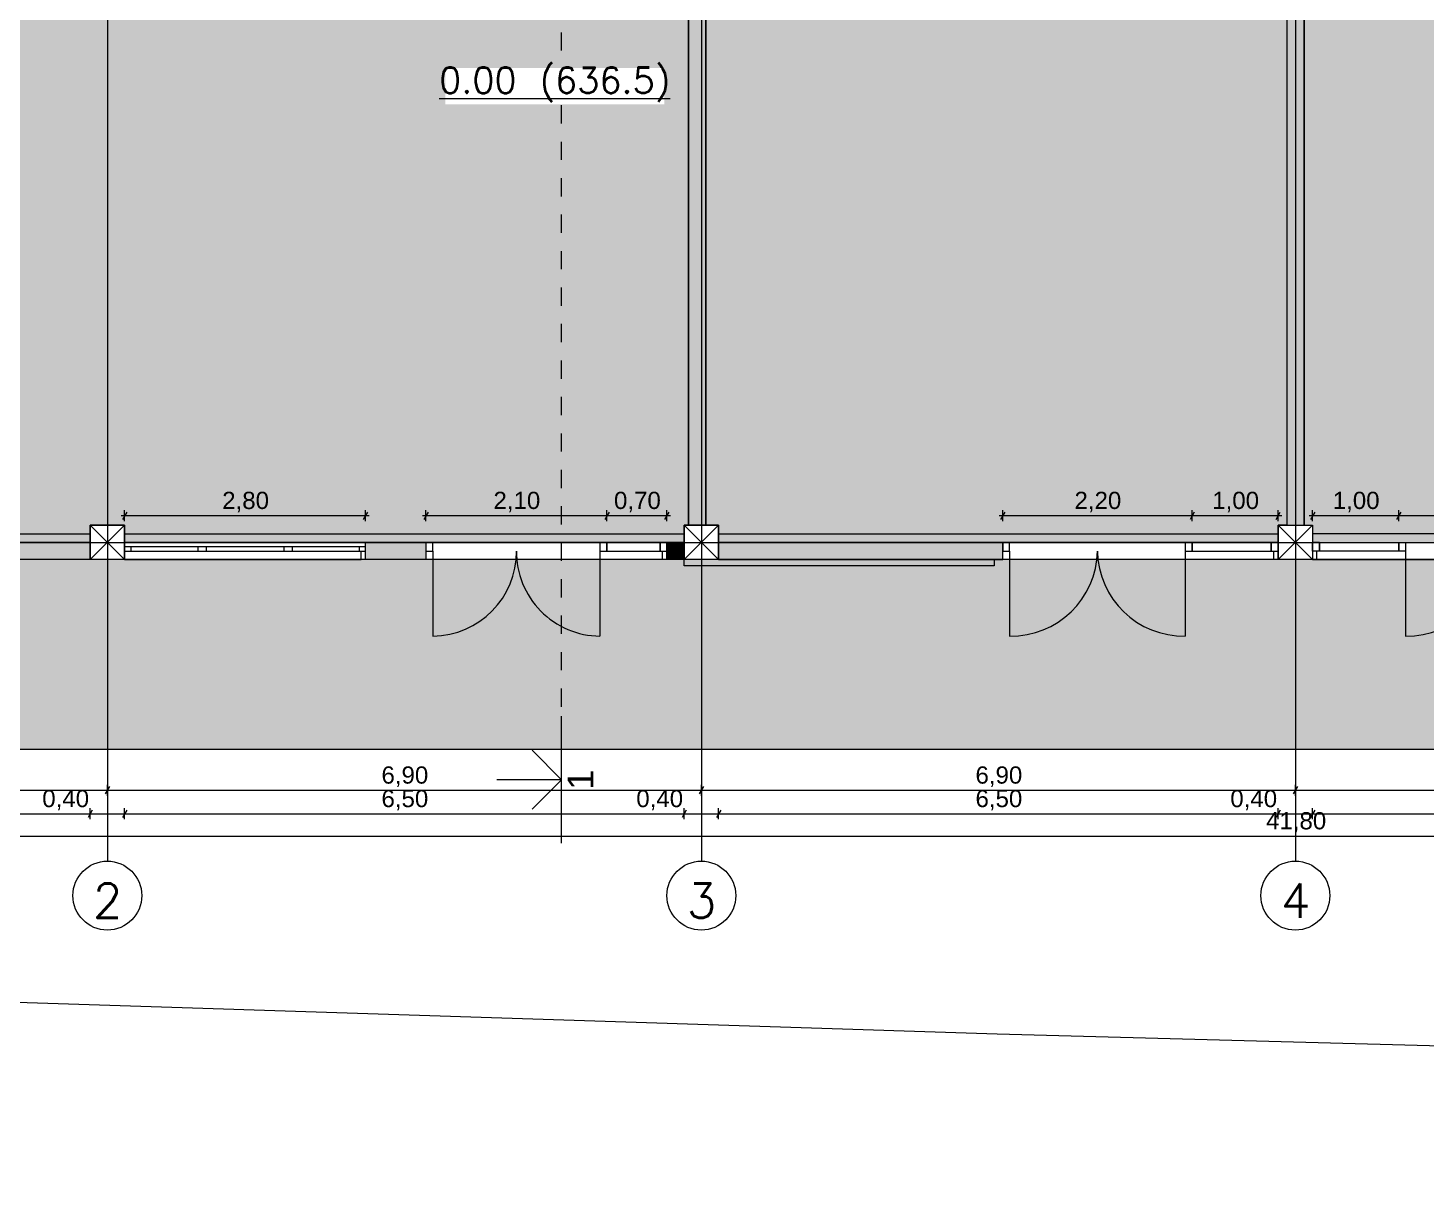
# Model space of a CAD drawing. Header units: metres. Extents: x 476297 to 476657, y 4620828 to 4621206.
# Drawn here: x 476396.83 to 476413.07, y 4620977.09 to 4620990.49 of the extents above; entities that cross this region are included whole.
import ezdxf

# ---------------------------------------------------------------- set-up
doc = ezdxf.new("R2010")
doc.units = ezdxf.units.M
doc.header["$MEASUREMENT"] = 0
doc.set_wipeout_variables(frame=1)
doc.linetypes.add('Dashed', pattern=[0.423333, 0.211667, -0.211667])
doc.linetypes.add('Wipeout_Contour', pattern=[1, 0, -1])
for name, color, linetype in [('0_Pen_No__42_Pen_No__250', 7, 'Continuous'), ('2D Drafting - General_Pen_No__1', 7, 'Continuous'), ('2D Drafting - General_Pen_No__250_Pen_No__7', 7, 'Continuous'), ('Annotation - Text_Pen_No__7', 7, 'Continuous'), ('New.', 7, 'Continuous'), ('New2D Drafting - General_Pen_No__250_Pen_No__7', 7, 'Continuous'), ('New_________ _________ ___2', 7, 'Continuous'), ('NewG-Anno-Nplt', 7, 'Continuous'), ('Newreg_nak', 7, 'Continuous'), ('Newshenobebi', 7, 'Continuous'), ('NewStructural - Bearing', 7, 'Continuous'), ('zoma', 7, 'Continuous'), ('zoma_Pen_No__5', 7, 'Continuous')]:
    doc.layers.add(name, color=color, linetype=linetype)
doc.styles.add('GENERATED_STYLE_1', font='arial.ttf')
doc.styles.add('GENERATED_STYLE_2', font='arial.ttf')
doc.dimstyles.new('GENERATED_STYLE__1', dxfattribs={"dimtxt": 0.2, "dimasz": 0.064421, "dimexe": 0.18, "dimexo": 0.003, "dimgap": 0.09, "dimtad": 1, "dimtih": 1, "dimtoh": 1, "dimzin": 0, "dimdsep": 46, "dimtxsty": 'GENERATED_STYLE_2', "dimblk": 'ARROWHEAD_2', "dimblk1": 'ARROWHEAD_2', "dimblk2": 'ARROWHEAD_2', "dimcen": 0.09, "dimclrd": 142, "dimclre": 142, "dimclrt": 142, "dimadec": 0, "dimazin": 0, "dimtfac": 1, "dimtdec": 4, "dimtmove": 0, "dimatfit": 3, "dimfxl": 1, "dimtolj": 1, "dimtzin": 0, "dimarcsym": 0})
doc.dimstyles.new('GENERATED_STYLE__8', dxfattribs={"dimtxt": 0.15, "dimasz": 0.064421, "dimexe": 0.18, "dimexo": 0.003, "dimgap": 0.09, "dimtad": 1, "dimtih": 1, "dimtoh": 1, "dimzin": 0, "dimdsep": 46, "dimtxsty": 'GENERATED_STYLE_2', "dimblk": 'ARROWHEAD_2', "dimblk1": 'ARROWHEAD_2', "dimblk2": 'ARROWHEAD_2', "dimcen": 0.09, "dimclrd": 142, "dimclre": 142, "dimclrt": 142, "dimadec": 0, "dimazin": 0, "dimtfac": 1, "dimtdec": 4, "dimtmove": 0, "dimatfit": 3, "dimfxl": 1, "dimtolj": 1, "dimtzin": 0, "dimarcsym": 0})

# ---------------------------------------------------------------- blocks, each defined once
blk = doc.blocks.new('*D553', base_point=(476844.527, 4621385.791))
at = {"layer": 'zoma', "color": 142, "linetype": 'Continuous', "lineweight": 0, "transparency": 16777216}
for p, q in [((476390.815, 4620981.642), (476390.856, 4620981.642)), ((476390.881, 4620981.685), (476390.832, 4620981.6)), ((476390.856, 4620981.579), (476390.856, 4620981.706)), ((476390.856, 4620981.642), (476397.756, 4620981.642)), ((476397.781, 4620981.685), (476397.732, 4620981.6)), ((476397.756, 4620981.579), (476397.756, 4620981.706))]:
    blk.add_line(p, q, dxfattribs=at)
at = {"layer": 'zoma', "color": 142, "lineweight": 0, "transparency": 16777216, "insert": (476394.04, 4620981.682), "char_height": 0.2, "attachment_point": 7, "style": 'GENERATED_STYLE_2'}
blk.add_mtext('\\A1;{\\pql;\\fArial CYR|b0|i0|c204|p34;6,90}', dxfattribs=at)
blk = doc.blocks.new('ARROWHEAD_2')
at = {"color": 0, "linetype": 'Continuous', "lineweight": 0}
for p, q in [((0, 0), (-1, 0)), ((-0.38, -0.66), (0.38, 0.66))]:
    blk.add_line(p, q, dxfattribs=at)
blk = doc.blocks.new('*D554', base_point=(476844.527, 4621385.791))
at = {"layer": 'zoma', "color": 142, "linetype": 'Continuous', "lineweight": 0, "transparency": 16777216}
for p, q in [((476397.781, 4620981.685), (476397.732, 4620981.6)), ((476397.756, 4620981.579), (476397.756, 4620981.706)), ((476397.756, 4620981.642), (476404.656, 4620981.642)), ((476404.681, 4620981.685), (476404.632, 4620981.6)), ((476404.656, 4620981.579), (476404.656, 4620981.706))]:
    blk.add_line(p, q, dxfattribs=at)
at = {"layer": 'zoma', "color": 142, "lineweight": 0, "transparency": 16777216, "insert": (476400.94, 4620981.682), "char_height": 0.2, "attachment_point": 7, "style": 'GENERATED_STYLE_2'}
blk.add_mtext('\\A1;{\\pql;\\fArial CYR|b0|i0|c204|p34;6,90}', dxfattribs=at)
blk = doc.blocks.new('*D555', base_point=(476844.527, 4621385.791))
at = {"layer": 'zoma', "color": 142, "linetype": 'Continuous', "lineweight": 0, "transparency": 16777216}
for p, q in [((476404.681, 4620981.685), (476404.632, 4620981.6)), ((476404.656, 4620981.579), (476404.656, 4620981.706)), ((476404.656, 4620981.642), (476411.556, 4620981.642)), ((476411.581, 4620981.685), (476411.532, 4620981.6)), ((476411.556, 4620981.579), (476411.556, 4620981.706))]:
    blk.add_line(p, q, dxfattribs=at)
at = {"layer": 'zoma', "color": 142, "lineweight": 0, "transparency": 16777216, "insert": (476407.84, 4620981.682), "char_height": 0.2, "attachment_point": 7, "style": 'GENERATED_STYLE_2'}
blk.add_mtext('\\A1;{\\pql;\\fArial CYR|b0|i0|c204|p34;6,90}', dxfattribs=at)
blk = doc.blocks.new('*D556', base_point=(476844.527, 4621385.791))
at = {"layer": 'zoma', "color": 142, "linetype": 'Continuous', "lineweight": 0, "transparency": 16777216}
for p, q in [((476411.581, 4620981.685), (476411.532, 4620981.6)), ((476411.556, 4620981.579), (476411.556, 4620981.706)), ((476411.556, 4620981.642), (476418.456, 4620981.642)), ((476418.481, 4620981.685), (476418.432, 4620981.6)), ((476418.456, 4620981.579), (476418.456, 4620981.706))]:
    blk.add_line(p, q, dxfattribs=at)
at = {"layer": 'zoma', "color": 142, "lineweight": 0, "transparency": 16777216, "insert": (476414.74, 4620981.682), "char_height": 0.2, "attachment_point": 7, "style": 'GENERATED_STYLE_2'}
blk.add_mtext('\\A1;{\\pql;\\fArial CYR|b0|i0|c204|p34;6,90}', dxfattribs=at)
blk = doc.blocks.new('*D564', base_point=(476844.527, 4621385.791))
at = {"layer": 'zoma', "color": 142, "linetype": 'Continuous', "lineweight": 0, "transparency": 16777216}
for p, q in [((476390.615, 4620981.111), (476390.656, 4620981.111)), ((476390.681, 4620981.153), (476390.632, 4620981.068)), ((476390.656, 4620981.047), (476390.656, 4620981.174)), ((476390.656, 4620981.111), (476432.456, 4620981.111)), ((476432.432, 4620981.068), (476432.481, 4620981.153)), ((476432.456, 4620981.047), (476432.456, 4620981.174)), ((476432.456, 4620981.111), (476432.498, 4620981.111))]:
    blk.add_line(p, q, dxfattribs=at)
at = {"layer": 'zoma', "color": 142, "lineweight": 0, "transparency": 16777216, "insert": (476411.215, 4620981.151), "char_height": 0.2, "attachment_point": 7, "style": 'GENERATED_STYLE_2'}
blk.add_mtext('\\A1;{\\pql;\\fArial CYR|b0|i0|c204|p34;41,80}', dxfattribs=at)
blk = doc.blocks.new('*D566', base_point=(476844.527, 4621385.791))
at = {"layer": 'zoma', "color": 142, "linetype": 'Continuous', "lineweight": 0, "transparency": 16777216}
for p, q in [((476391.081, 4620981.412), (476391.032, 4620981.327)), ((476391.056, 4620981.306), (476391.056, 4620981.433)), ((476397.581, 4620981.412), (476397.532, 4620981.327)), ((476397.556, 4620981.306), (476397.556, 4620981.433)), ((476391.056, 4620981.369), (476397.556, 4620981.369))]:
    blk.add_line(p, q, dxfattribs=at)
at = {"layer": 'zoma', "color": 142, "lineweight": 0, "transparency": 16777216, "char_height": 0.2, "attachment_point": 7, "style": 'GENERATED_STYLE_2'}
for s, insert in [('\\A1;{\\pql;\\fArial CYR|b0|i0|c204|p34;6,50}', (476394.04, 4620981.409)), ('\\A1;{\\pql;\\fArial CYR|b0|i0|c204|p34;0,40}', (476397, 4620981.409))]:
    blk.add_mtext(s, dxfattribs=dict(at, insert=insert))
blk = doc.blocks.new('*D567', base_point=(476844.527, 4621385.791))
at = {"layer": 'zoma', "color": 142, "linetype": 'Continuous', "lineweight": 0, "transparency": 16777216}
for p, q in [((476397.581, 4620981.412), (476397.532, 4620981.327)), ((476397.556, 4620981.306), (476397.556, 4620981.433)), ((476397.981, 4620981.412), (476397.932, 4620981.327)), ((476397.956, 4620981.306), (476397.956, 4620981.433)), ((476397.556, 4620981.369), (476397.956, 4620981.369))]:
    blk.add_line(p, q, dxfattribs=at)
blk = doc.blocks.new('*D568', base_point=(476844.527, 4621385.791))
at = {"layer": 'zoma', "color": 142, "linetype": 'Continuous', "lineweight": 0, "transparency": 16777216}
for p, q in [((476397.981, 4620981.412), (476397.932, 4620981.327)), ((476397.956, 4620981.306), (476397.956, 4620981.433)), ((476404.481, 4620981.412), (476404.432, 4620981.327)), ((476404.456, 4620981.306), (476404.456, 4620981.433)), ((476397.956, 4620981.369), (476404.456, 4620981.369))]:
    blk.add_line(p, q, dxfattribs=at)
at = {"layer": 'zoma', "color": 142, "lineweight": 0, "transparency": 16777216, "char_height": 0.2, "attachment_point": 7, "style": 'GENERATED_STYLE_2'}
for s, insert in [('\\A1;{\\pql;\\fArial CYR|b0|i0|c204|p34;6,50}', (476400.94, 4620981.409)), ('\\A1;{\\pql;\\fArial CYR|b0|i0|c204|p34;0,40}', (476403.9, 4620981.409))]:
    blk.add_mtext(s, dxfattribs=dict(at, insert=insert))
blk = doc.blocks.new('*D569', base_point=(476844.527, 4621385.791))
at = {"layer": 'zoma', "color": 142, "linetype": 'Continuous', "lineweight": 0, "transparency": 16777216}
for p, q in [((476404.481, 4620981.412), (476404.432, 4620981.327)), ((476404.456, 4620981.306), (476404.456, 4620981.433)), ((476404.881, 4620981.412), (476404.832, 4620981.327)), ((476404.856, 4620981.306), (476404.856, 4620981.433)), ((476404.456, 4620981.369), (476404.856, 4620981.369))]:
    blk.add_line(p, q, dxfattribs=at)
blk = doc.blocks.new('*D570', base_point=(476844.527, 4621385.791))
at = {"layer": 'zoma', "color": 142, "linetype": 'Continuous', "lineweight": 0, "transparency": 16777216}
for p, q in [((476404.881, 4620981.412), (476404.832, 4620981.327)), ((476404.856, 4620981.306), (476404.856, 4620981.433)), ((476411.381, 4620981.412), (476411.332, 4620981.327)), ((476411.356, 4620981.306), (476411.356, 4620981.433)), ((476404.856, 4620981.369), (476411.356, 4620981.369))]:
    blk.add_line(p, q, dxfattribs=at)
at = {"layer": 'zoma', "color": 142, "lineweight": 0, "transparency": 16777216, "char_height": 0.2, "attachment_point": 7, "style": 'GENERATED_STYLE_2'}
for s, insert in [('\\A1;{\\pql;\\fArial CYR|b0|i0|c204|p34;6,50}', (476407.84, 4620981.409)), ('\\A1;{\\pql;\\fArial CYR|b0|i0|c204|p34;0,40}', (476410.8, 4620981.409))]:
    blk.add_mtext(s, dxfattribs=dict(at, insert=insert))
blk = doc.blocks.new('*D571', base_point=(476844.527, 4621385.791))
at = {"layer": 'zoma', "color": 142, "linetype": 'Continuous', "lineweight": 0, "transparency": 16777216}
for p, q in [((476411.381, 4620981.412), (476411.332, 4620981.327)), ((476411.356, 4620981.306), (476411.356, 4620981.433)), ((476411.781, 4620981.412), (476411.732, 4620981.327)), ((476411.756, 4620981.306), (476411.756, 4620981.433)), ((476411.356, 4620981.369), (476411.756, 4620981.369))]:
    blk.add_line(p, q, dxfattribs=at)
blk = doc.blocks.new('*D572', base_point=(476844.527, 4621385.791))
at = {"layer": 'zoma', "color": 142, "linetype": 'Continuous', "lineweight": 0, "transparency": 16777216}
for p, q in [((476411.781, 4620981.412), (476411.732, 4620981.327)), ((476411.756, 4620981.306), (476411.756, 4620981.433)), ((476418.281, 4620981.412), (476418.232, 4620981.327)), ((476418.256, 4620981.306), (476418.256, 4620981.433)), ((476411.756, 4620981.369), (476418.256, 4620981.369))]:
    blk.add_line(p, q, dxfattribs=at)
at = {"layer": 'zoma', "color": 142, "lineweight": 0, "transparency": 16777216, "char_height": 0.2, "attachment_point": 7, "style": 'GENERATED_STYLE_2'}
for s, insert in [('\\A1;{\\pql;\\fArial CYR|b0|i0|c204|p34;6,50}', (476414.74, 4620981.409)), ('\\A1;{\\pql;\\fArial CYR|b0|i0|c204|p34;0,40}', (476417.7, 4620981.409))]:
    blk.add_mtext(s, dxfattribs=dict(at, insert=insert))
blk = doc.blocks.new('*D615', base_point=(476844.527, 4621385.791))
at = {"layer": 'zoma', "color": 142, "linetype": 'Continuous', "lineweight": 0, "transparency": 16777216}
for p, q in [((476397.915, 4620984.831), (476397.956, 4620984.831)), ((476397.981, 4620984.873), (476397.932, 4620984.788)), ((476397.956, 4620984.767), (476397.956, 4620984.894)), ((476397.956, 4620984.831), (476400.756, 4620984.831)), ((476400.732, 4620984.788), (476400.781, 4620984.873)), ((476400.756, 4620984.767), (476400.756, 4620984.894)), ((476400.756, 4620984.831), (476400.798, 4620984.831))]:
    blk.add_line(p, q, dxfattribs=at)
at = {"layer": 'zoma', "color": 142, "lineweight": 0, "transparency": 16777216, "insert": (476399.09, 4620984.871), "char_height": 0.2, "attachment_point": 7, "style": 'GENERATED_STYLE_2'}
blk.add_mtext('\\A1;{\\pql;\\fArial CYR|b0|i0|c204|p34;2,80}', dxfattribs=at)
blk = doc.blocks.new('*D616', base_point=(476844.527, 4621385.791))
at = {"layer": 'zoma', "color": 142, "linetype": 'Continuous', "lineweight": 0, "transparency": 16777216}
for p, q in [((476408.115, 4620984.831), (476408.156, 4620984.831)), ((476408.181, 4620984.873), (476408.132, 4620984.788)), ((476408.156, 4620984.767), (476408.156, 4620984.894)), ((476408.156, 4620984.831), (476410.356, 4620984.831)), ((476410.381, 4620984.873), (476410.332, 4620984.788)), ((476410.356, 4620984.767), (476410.356, 4620984.894))]:
    blk.add_line(p, q, dxfattribs=at)
at = {"layer": 'zoma', "color": 142, "lineweight": 0, "transparency": 16777216, "insert": (476408.99, 4620984.871), "char_height": 0.2, "attachment_point": 7, "style": 'GENERATED_STYLE_2'}
blk.add_mtext('\\A1;{\\pql;\\fArial CYR|b0|i0|c204|p34;2,20}', dxfattribs=at)
blk = doc.blocks.new('*D617', base_point=(476844.527, 4621385.791))
at = {"layer": 'zoma', "color": 142, "linetype": 'Continuous', "lineweight": 0, "transparency": 16777216}
for p, q in [((476410.381, 4620984.873), (476410.332, 4620984.788)), ((476410.356, 4620984.767), (476410.356, 4620984.894)), ((476410.356, 4620984.831), (476411.356, 4620984.831)), ((476411.332, 4620984.788), (476411.381, 4620984.873)), ((476411.356, 4620984.767), (476411.356, 4620984.894)), ((476411.356, 4620984.831), (476411.398, 4620984.831))]:
    blk.add_line(p, q, dxfattribs=at)
at = {"layer": 'zoma', "color": 142, "lineweight": 0, "transparency": 16777216, "insert": (476410.59, 4620984.871), "char_height": 0.2, "attachment_point": 7, "style": 'GENERATED_STYLE_2'}
blk.add_mtext('\\A1;{\\pql;\\fArial CYR|b0|i0|c204|p34;1,00}', dxfattribs=at)
blk = doc.blocks.new('*D618', base_point=(476844.527, 4621385.791))
at = {"layer": 'zoma', "color": 142, "linetype": 'Continuous', "lineweight": 0, "transparency": 16777216}
for p, q in [((476411.715, 4620984.831), (476411.756, 4620984.831)), ((476411.781, 4620984.873), (476411.732, 4620984.788)), ((476411.756, 4620984.767), (476411.756, 4620984.894)), ((476411.756, 4620984.831), (476412.756, 4620984.831)), ((476412.781, 4620984.873), (476412.732, 4620984.788)), ((476412.756, 4620984.767), (476412.756, 4620984.894))]:
    blk.add_line(p, q, dxfattribs=at)
at = {"layer": 'zoma', "color": 142, "lineweight": 0, "transparency": 16777216, "insert": (476411.99, 4620984.871), "char_height": 0.2, "attachment_point": 7, "style": 'GENERATED_STYLE_2'}
blk.add_mtext('\\A1;{\\pql;\\fArial CYR|b0|i0|c204|p34;1,00}', dxfattribs=at)
blk = doc.blocks.new('*D619', base_point=(476844.527, 4621385.791))
at = {"layer": 'zoma', "color": 142, "linetype": 'Continuous', "lineweight": 0, "transparency": 16777216}
for p, q in [((476412.781, 4620984.873), (476412.732, 4620984.788)), ((476412.756, 4620984.767), (476412.756, 4620984.894)), ((476412.756, 4620984.831), (476414.956, 4620984.831)), ((476414.932, 4620984.788), (476414.981, 4620984.873)), ((476414.956, 4620984.767), (476414.956, 4620984.894)), ((476414.956, 4620984.831), (476414.998, 4620984.831))]:
    blk.add_line(p, q, dxfattribs=at)
at = {"layer": 'zoma', "color": 142, "lineweight": 0, "transparency": 16777216, "insert": (476413.59, 4620984.871), "char_height": 0.2, "attachment_point": 7, "style": 'GENERATED_STYLE_2'}
blk.add_mtext('\\A1;{\\pql;\\fArial CYR|b0|i0|c204|p34;2,20}', dxfattribs=at)
blk = doc.blocks.new('*D861', base_point=(476844.527, 4621385.791))
at = {"layer": 'zoma', "color": 142, "linetype": 'Continuous', "lineweight": 0, "transparency": 16777216}
for p, q in [((476401.78, 4621078.374), (476401.731, 4621078.29)), ((476401.755, 4621078.268), (476401.755, 4621078.396)), ((476403.18, 4621078.374), (476403.131, 4621078.29)), ((476403.155, 4621078.268), (476403.155, 4621078.396)), ((476401.714, 4621078.332), (476401.755, 4621078.332)), ((476401.755, 4621078.332), (476403.155, 4621078.332))]:
    blk.add_line(p, q, dxfattribs=at)
at = {"layer": 'zoma', "color": 142, "lineweight": 0, "transparency": 16777216, "char_height": 0.15, "attachment_point": 7, "style": 'GENERATED_STYLE_2'}
for s, insert in [('\\A1;{\\pql;\\fArial CYR|b0|i0|c204|p34;0,10}', (476403.006, 4621078.572)), ('\\A1;{\\pql;\\fArial CYR|b0|i0|c204|p34;1,40}', (476402.256, 4621078.362))]:
    blk.add_mtext(s, dxfattribs=dict(at, insert=insert))
blk = doc.blocks.new('*D862', base_point=(476844.527, 4621385.791))
at = {"layer": 'zoma', "color": 142, "linetype": 'Continuous', "lineweight": 0, "transparency": 16777216}
for p, q in [((476403.18, 4621078.374), (476403.131, 4621078.29)), ((476403.155, 4621078.268), (476403.155, 4621078.396)), ((476403.28, 4621078.374), (476403.231, 4621078.29)), ((476403.255, 4621078.268), (476403.255, 4621078.396)), ((476403.155, 4621078.332), (476403.255, 4621078.332))]:
    blk.add_line(p, q, dxfattribs=at)
blk = doc.blocks.new('*D863', base_point=(476844.527, 4621385.791))
at = {"layer": 'zoma', "color": 142, "linetype": 'Continuous', "lineweight": 0, "transparency": 16777216}
for p, q in [((476403.28, 4621078.374), (476403.231, 4621078.29)), ((476403.255, 4621078.268), (476403.255, 4621078.396)), ((476404.631, 4621078.29), (476404.68, 4621078.374)), ((476404.655, 4621078.268), (476404.655, 4621078.396)), ((476403.255, 4621078.332), (476404.655, 4621078.332)), ((476404.655, 4621078.332), (476404.697, 4621078.332))]:
    blk.add_line(p, q, dxfattribs=at)
at = {"layer": 'zoma', "color": 142, "lineweight": 0, "transparency": 16777216, "insert": (476403.756, 4621078.362), "char_height": 0.15, "attachment_point": 7, "style": 'GENERATED_STYLE_2'}
blk.add_mtext('\\A1;{\\pql;\\fArial CYR|b0|i0|c204|p34;1,40}', dxfattribs=at)
blk = doc.blocks.new('*D867', base_point=(476844.527, 4621385.791))
at = {"layer": 'zoma', "color": 142, "linetype": 'Continuous', "lineweight": 0, "transparency": 16777216}
for p, q in [((476401.714, 4621116.06), (476401.755, 4621116.06)), ((476401.78, 4621116.102), (476401.731, 4621116.018)), ((476401.755, 4621115.996), (476401.755, 4621116.124)), ((476401.755, 4621116.06), (476403.155, 4621116.06)), ((476403.18, 4621116.102), (476403.131, 4621116.018)), ((476403.155, 4621115.996), (476403.155, 4621116.124))]:
    blk.add_line(p, q, dxfattribs=at)
at = {"layer": 'zoma', "color": 142, "lineweight": 0, "transparency": 16777216, "char_height": 0.15, "attachment_point": 7, "style": 'GENERATED_STYLE_2'}
for s, insert in [('\\A1;{\\pql;\\fArial CYR|b0|i0|c204|p34;0,10}', (476403.006, 4621116.3)), ('\\A1;{\\pql;\\fArial CYR|b0|i0|c204|p34;1,40}', (476402.256, 4621116.09))]:
    blk.add_mtext(s, dxfattribs=dict(at, insert=insert))
blk = doc.blocks.new('*D868', base_point=(476844.527, 4621385.791))
at = {"layer": 'zoma', "color": 142, "linetype": 'Continuous', "lineweight": 0, "transparency": 16777216}
for p, q in [((476403.18, 4621116.102), (476403.131, 4621116.018)), ((476403.155, 4621115.996), (476403.155, 4621116.124)), ((476403.155, 4621116.06), (476403.255, 4621116.06)), ((476403.28, 4621116.102), (476403.231, 4621116.018)), ((476403.255, 4621115.996), (476403.255, 4621116.124))]:
    blk.add_line(p, q, dxfattribs=at)
blk = doc.blocks.new('*D869', base_point=(476844.527, 4621385.791))
at = {"layer": 'zoma', "color": 142, "linetype": 'Continuous', "lineweight": 0, "transparency": 16777216}
for p, q in [((476403.28, 4621116.102), (476403.231, 4621116.018)), ((476403.255, 4621115.996), (476403.255, 4621116.124)), ((476403.255, 4621116.06), (476404.655, 4621116.06)), ((476404.631, 4621116.018), (476404.68, 4621116.102)), ((476404.655, 4621115.996), (476404.655, 4621116.124)), ((476404.655, 4621116.06), (476404.697, 4621116.06))]:
    blk.add_line(p, q, dxfattribs=at)
at = {"layer": 'zoma', "color": 142, "lineweight": 0, "transparency": 16777216, "insert": (476403.756, 4621116.09), "char_height": 0.15, "attachment_point": 7, "style": 'GENERATED_STYLE_2'}
blk.add_mtext('\\A1;{\\pql;\\fArial CYR|b0|i0|c204|p34;1,40}', dxfattribs=at)
blk = doc.blocks.new('*D875', base_point=(476844.527, 4621385.791))
at = {"layer": 'zoma', "color": 142, "linetype": 'Continuous', "lineweight": 0, "transparency": 16777216}
for p, q in [((476401.415, 4620984.831), (476401.456, 4620984.831)), ((476401.481, 4620984.873), (476401.432, 4620984.788)), ((476401.456, 4620984.767), (476401.456, 4620984.894)), ((476401.456, 4620984.831), (476403.558, 4620984.831)), ((476403.583, 4620984.873), (476403.534, 4620984.788)), ((476403.558, 4620984.767), (476403.558, 4620984.894))]:
    blk.add_line(p, q, dxfattribs=at)
at = {"layer": 'zoma', "color": 142, "lineweight": 0, "transparency": 16777216, "insert": (476402.241, 4620984.871), "char_height": 0.2, "attachment_point": 7, "style": 'GENERATED_STYLE_2'}
blk.add_mtext('\\A1;{\\pql;\\fArial CYR|b0|i0|c204|p34;2,10}', dxfattribs=at)
blk = doc.blocks.new('*D876', base_point=(476844.527, 4621385.791))
at = {"layer": 'zoma', "color": 142, "linetype": 'Continuous', "lineweight": 0, "transparency": 16777216}
for p, q in [((476403.583, 4620984.873), (476403.534, 4620984.788)), ((476403.558, 4620984.767), (476403.558, 4620984.894)), ((476403.558, 4620984.831), (476404.256, 4620984.831)), ((476404.232, 4620984.788), (476404.281, 4620984.873)), ((476404.256, 4620984.767), (476404.256, 4620984.894)), ((476404.256, 4620984.831), (476404.298, 4620984.831))]:
    blk.add_line(p, q, dxfattribs=at)
at = {"layer": 'zoma', "color": 142, "lineweight": 0, "transparency": 16777216, "insert": (476403.641, 4620984.871), "char_height": 0.2, "attachment_point": 7, "style": 'GENERATED_STYLE_2'}
blk.add_mtext('\\A1;{\\pql;\\fArial CYR|b0|i0|c204|p34;0,70}', dxfattribs=at)

msp = doc.modelspace()

# ---------------------------------------------------------------- hatches: boundary and pattern name
at = {"layer": '2D Drafting - General_Pen_No__250_Pen_No__7', "linetype": 'Continuous', "lineweight": 0}
for points in [[(476397.556, 4620984.52), (476397.556, 4620984.32), (476396.356, 4620984.32), (476396.356, 4620984.52)], [(476401.456, 4620984.32), (476400.756, 4620984.32), (476400.756, 4620984.52), (476401.456, 4620984.52)], [(476404.456, 4620984.32), (476404.256, 4620984.32), (476404.256, 4620984.52), (476404.456, 4620984.52)], [(476404.856, 4620984.52), (476404.856, 4620984.32), (476408.156, 4620984.32), (476408.156, 4620984.52)]]:
    msp.add_hatch(color=154, dxfattribs=at).paths.add_polyline_path(points)
at = {"layer": 'New2D Drafting - General_Pen_No__250_Pen_No__7', "linetype": 'Continuous', "lineweight": 0}
for points in [[(476411.656, 4620984.72), (476411.656, 4620991.22), (476411.456, 4620991.22), (476411.456, 4620984.72)], [(476404.506, 4620984.72), (476404.506, 4620990.97), (476404.706, 4620990.97), (476404.706, 4620984.72)]]:
    msp.add_hatch(color=7, dxfattribs=at).paths.add_polyline_path(points)
at = {"layer": 'NewG-Anno-Nplt', "linetype": 'Continuous', "lineweight": 0}
h = msp.add_hatch(color=167, dxfattribs=at)
h.paths.add_polyline_path([(476390.856, 4620991.902), (476390.856, 4620994.45), (476391.256, 4620994.45), (476391.256, 4620994.82), (476391.056, 4620994.82), (476391.056, 4620995.12), (476390.856, 4620995.12), (476390.856, 4621001.62), (476391.056, 4621001.62), (476391.056, 4621001.82), (476397.556, 4621001.82), (476397.556, 4621001.62), (476397.956, 4621001.62), (476397.956, 4621001.82), (476403.105, 4621001.82), (476403.105, 4620996.424), (476402.805, 4620996.424), (476402.805, 4620996.124), (476402.106, 4620996.124), (476402.106, 4620990.97), (476404.506, 4620990.97), (476404.506, 4620984.72), (476404.456, 4620984.72), (476404.456, 4620984.52), (476397.956, 4620984.52), (476397.956, 4620984.72), (476397.556, 4620984.72), (476397.556, 4620984.52), (476391.056, 4620984.52), (476391.056, 4620984.72), (476390.856, 4620984.72), (476390.856, 4620991.22), (476391.056, 4620991.22), (476391.056, 4620991.52), (476391.256, 4620991.52), (476391.256, 4620991.902)])
h.paths.add_polyline_path([(476397.556, 4620994.72), (476397.956, 4620994.72), (476397.956, 4620994.87), (476398.247, 4620994.87), (476398.247, 4620995.37), (476397.857, 4620995.37), (476397.857, 4620995.12), (476397.556, 4620995.12)], flags=0)
h.paths.add_polyline_path([(476397.956, 4620991.22), (476397.956, 4620991.62), (476397.556, 4620991.62), (476397.556, 4620991.22)], flags=0)
h.paths.add_polyline_path([(476397.366, 4620992.67), (476398.297, 4620992.67), (476398.297, 4620993.17), (476397.366, 4620993.17)], flags=0)
h = msp.add_hatch(color=167, dxfattribs=at)
h.paths.add_polyline_path([(476402.306, 4620995.924), (476403.305, 4620995.924), (476403.305, 4620996.324), (476403.605, 4620996.324), (476403.605, 4620996.724), (476403.305, 4620996.724), (476403.305, 4621001.82), (476404.456, 4621001.82), (476404.456, 4621001.62), (476404.856, 4621001.62), (476404.856, 4621001.82), (476411.356, 4621001.82), (476411.356, 4621001.62), (476411.456, 4621001.62), (476411.456, 4620995.12), (476411.356, 4620995.12), (476411.356, 4620994.72), (476411.456, 4620994.72), (476411.456, 4620993.56), (476411.056, 4620993.56), (476411.056, 4620992.78), (476411.456, 4620992.78), (476411.456, 4620991.62), (476411.356, 4620991.62), (476411.356, 4620991.22), (476411.456, 4620991.22), (476411.456, 4620984.72), (476411.356, 4620984.72), (476411.356, 4620984.52), (476404.856, 4620984.52), (476404.856, 4620984.72), (476404.706, 4620984.72), (476404.706, 4620990.83), (476405.106, 4620990.83), (476405.106, 4620991.22), (476404.806, 4620991.22), (476404.806, 4620991.72), (476404.706, 4620991.72), (476404.706, 4620993.27), (476402.306, 4620993.27)])
h.paths.add_polyline_path([(476404.856, 4620994.72), (476404.456, 4620994.72), (476404.456, 4620995.12), (476404.757, 4620995.12), (476404.757, 4620995.37), (476405.297, 4620995.37), (476405.297, 4620994.87), (476404.856, 4620994.87)], flags=0)
h = msp.add_hatch(color=167, dxfattribs=at)
h.paths.add_polyline_path([(476420.807, 4620995.924), (476419.808, 4620995.924), (476419.808, 4620996.324), (476419.508, 4620996.324), (476419.508, 4620996.724), (476419.808, 4620996.724), (476419.808, 4621001.82), (476418.656, 4621001.82), (476418.656, 4621001.62), (476418.256, 4621001.62), (476418.256, 4621001.82), (476411.756, 4621001.82), (476411.756, 4621001.62), (476411.656, 4621001.62), (476411.656, 4620995.12), (476411.756, 4620995.12), (476411.756, 4620994.72), (476411.656, 4620994.72), (476411.656, 4620993.56), (476412.056, 4620993.56), (476412.056, 4620992.78), (476411.656, 4620992.78), (476411.656, 4620991.62), (476411.756, 4620991.62), (476411.756, 4620991.22), (476411.656, 4620991.22), (476411.656, 4620984.72), (476411.756, 4620984.72), (476411.756, 4620984.52), (476418.256, 4620984.52), (476418.256, 4620984.72), (476418.407, 4620984.72), (476418.407, 4620990.83), (476418.006, 4620990.83), (476418.006, 4620991.22), (476418.306, 4620991.22), (476418.306, 4620991.72), (476418.407, 4620991.72), (476418.407, 4620993.27), (476420.807, 4620993.27)])
h.paths.add_polyline_path([(476418.256, 4620994.72), (476418.656, 4620994.72), (476418.656, 4620995.12), (476418.356, 4620995.12), (476418.356, 4620995.37), (476417.816, 4620995.37), (476417.816, 4620994.87), (476418.256, 4620994.87)], flags=0)
at = {"layer": 'NewG-Anno-Nplt', "linetype": 'Continuous', "lineweight": 0, "transparency": 33554534}
msp.add_hatch(color=254, dxfattribs=at).paths.add_polyline_path([(476385.456, 4620991.22), (476385.456, 4620982.12), (476437.656, 4620982.12), (476437.656, 4620991.22), (476432.456, 4620991.22), (476432.456, 4620984.32), (476390.656, 4620984.32), (476390.656, 4620991.22)])

# ---------------------------------------------------------------- linework, layer by layer
at = {"layer": '0_Pen_No__42_Pen_No__250', "color": 5, "linetype": 'Continuous', "lineweight": 0}
for centre in [(476397.756, 4620980.419), (476404.656, 4620980.419), (476404.656, 4620980.419), (476411.556, 4620980.419), (476411.556, 4620980.419)]:
    msp.add_circle(centre, 0.4, dxfattribs=at)
at = {"layer": '2D Drafting - General_Pen_No__1', "color": 7, "linetype": 'Continuous', "lineweight": 0}
for p, q in [((476397.556, 4620984.32), (476397.956, 4620984.72)), ((476397.956, 4620984.32), (476397.556, 4620984.72)), ((476404.456, 4620984.32), (476404.856, 4620984.72)), ((476404.856, 4620984.32), (476404.456, 4620984.72)), ((476411.356, 4620984.32), (476411.756, 4620984.72)), ((476411.756, 4620984.32), (476411.356, 4620984.72))]:
    msp.add_line(p, q, dxfattribs=at)
at = {"layer": '2D Drafting - General_Pen_No__1', "color": 7, "linetype": 'Continuous', "lineweight": 0, "flags": 128}
for points in [[(476397.956, 4620984.32), (476397.556, 4620984.32), (476397.556, 4620984.72), (476397.956, 4620984.72)], [(476404.856, 4620984.32), (476404.456, 4620984.32), (476404.456, 4620984.72), (476404.856, 4620984.72)], [(476411.756, 4620984.32), (476411.356, 4620984.32), (476411.356, 4620984.72), (476411.756, 4620984.72)], [(476397.556, 4620984.32), (476391.056, 4620984.32), (476391.056, 4620984.62), (476397.556, 4620984.62)], [(476404.456, 4620984.32), (476397.956, 4620984.32), (476397.956, 4620984.62), (476404.456, 4620984.62)], [(476411.356, 4620984.32), (476404.856, 4620984.32), (476404.856, 4620984.62), (476411.356, 4620984.62)], [(476411.756, 4620984.32), (476418.256, 4620984.32), (476418.256, 4620984.62), (476411.756, 4620984.62)]]:
    msp.add_lwpolyline(points, close=True, dxfattribs=at)
at = {"layer": '2D Drafting - General_Pen_No__250_Pen_No__7', "color": 7, "linetype": 'Continuous', "lineweight": 0, "flags": 128}
for points in [[(476397.556, 4620984.52), (476397.556, 4620984.32), (476396.356, 4620984.32), (476396.356, 4620984.52)], [(476401.456, 4620984.32), (476400.756, 4620984.32), (476400.756, 4620984.52), (476401.456, 4620984.52)], [(476404.456, 4620984.32), (476404.256, 4620984.32), (476404.256, 4620984.52), (476404.456, 4620984.52)], [(476404.856, 4620984.52), (476404.856, 4620984.32), (476408.156, 4620984.32), (476408.156, 4620984.52)]]:
    msp.add_lwpolyline(points, close=True, dxfattribs=at)
at = {"layer": 'New2D Drafting - General_Pen_No__250_Pen_No__7', "color": 7, "linetype": 'Continuous', "lineweight": 0, "flags": 128}
for points in [[(476411.656, 4620984.72), (476411.656, 4620991.22), (476411.456, 4620991.22), (476411.456, 4620984.72)], [(476404.506, 4620984.72), (476404.506, 4620990.97), (476404.706, 4620990.97), (476404.706, 4620984.72)]]:
    msp.add_lwpolyline(points, close=True, dxfattribs=at)
at = {"layer": 'New_________ _________ ___2', "color": 1, "linetype": 'Continuous', "lineweight": 0}
msp.add_lwpolyline([(476377.768, 4620979.793), (476408.091, 4620978.812), (476446.535, 4620977.777), (476446.534, 4621012.176)], dxfattribs=at)
at = {"layer": 'NewG-Anno-Nplt', "color": 7, "linetype": 'Continuous', "lineweight": 0, "flags": 128}
for points in [[(476418.256, 4621001.82), (476411.756, 4621001.82), (476411.756, 4621001.62), (476411.656, 4621001.62), (476411.656, 4620995.12), (476411.756, 4620995.12), (476411.756, 4620994.72), (476411.656, 4620994.72), (476411.656, 4620993.56), (476412.056, 4620993.56), (476412.056, 4620992.78), (476411.656, 4620992.78), (476411.656, 4620991.62), (476411.756, 4620991.62), (476411.756, 4620991.22), (476411.656, 4620991.22), (476411.656, 4620984.72), (476411.756, 4620984.72), (476411.756, 4620984.52), (476418.256, 4620984.52)], [(476404.506, 4620990.97), (476404.506, 4620984.72), (476404.456, 4620984.72), (476404.456, 4620984.52), (476397.956, 4620984.52), (476397.956, 4620984.72), (476397.556, 4620984.72), (476397.556, 4620984.52), (476391.056, 4620984.52), (476391.056, 4620984.72), (476390.856, 4620984.72), (476390.856, 4620991.22)], [(476411.456, 4620991.22), (476411.456, 4620984.72), (476411.356, 4620984.72), (476411.356, 4620984.52), (476404.856, 4620984.52), (476404.856, 4620984.72), (476404.706, 4620984.72), (476404.706, 4620990.83)]]:
    msp.add_lwpolyline(points, dxfattribs=at)
msp.add_lwpolyline([(476385.456, 4620991.22), (476385.456, 4620982.12), (476437.656, 4620982.12), (476437.656, 4620991.22), (476432.456, 4620991.22), (476432.456, 4620984.32), (476390.656, 4620984.32), (476390.656, 4620991.22)], close=True, dxfattribs=at)
at = {"layer": 'Newreg_nak', "color": 7, "linetype": 'Continuous', "lineweight": 0, "flags": 128}
msp.add_lwpolyline([(476408.056, 4620984.32), (476408.056, 4620984.25), (476404.456, 4620984.25), (476404.456, 4620984.32)], dxfattribs=at)
at = {"layer": 'Newshenobebi', "color": 1, "linetype": 'Dashed', "lineweight": 0}
msp.add_lwpolyline([(476403.033, 4620981.765), (476403.033, 4621006.594)], dxfattribs=at)
at = {"layer": 'Newshenobebi', "color": 1, "linetype": 'Continuous', "lineweight": 0}
for points in [[(476403.033, 4620981.028), (476403.033, 4620982.502)], [(476403.033, 4620981.765), (476402.691, 4620982.106)], [(476403.033, 4620981.765), (476402.28, 4620981.765)], [(476403.033, 4620981.765), (476402.691, 4620981.424)]]:
    msp.add_lwpolyline(points, dxfattribs=at)
at = {"layer": 'NewStructural - Bearing', "color": 7, "linetype": 'Continuous', "lineweight": 0}
for p, q in [((476397.956, 4620984.52), (476400.756, 4620984.52)), ((476397.956, 4620984.47), (476397.956, 4620984.52)), ((476400.756, 4620984.47), (476400.756, 4620984.52)), ((476401.536, 4620984.52), (476401.456, 4620984.52)), ((476401.456, 4620984.52), (476401.456, 4620984.42)), ((476401.536, 4620984.42), (476401.536, 4620984.52)), ((476403.558, 4620984.52), (476403.478, 4620984.52)), ((476403.478, 4620984.52), (476403.478, 4620984.42)), ((476403.558, 4620984.42), (476403.558, 4620984.52)), ((476404.176, 4620984.52), (476404.176, 4620984.42)), ((476404.176, 4620984.52), (476404.256, 4620984.52)), ((476404.256, 4620984.42), (476404.256, 4620984.52)), ((476408.236, 4620984.52), (476408.156, 4620984.52)), ((476408.156, 4620984.52), (476408.156, 4620984.42)), ((476408.236, 4620984.42), (476408.236, 4620984.52)), ((476410.356, 4620984.52), (476410.276, 4620984.52)), ((476410.276, 4620984.52), (476410.276, 4620984.42)), ((476410.356, 4620984.42), (476410.356, 4620984.52)), ((476411.276, 4620984.52), (476411.276, 4620984.42)), ((476411.276, 4620984.52), (476411.356, 4620984.52)), ((476411.356, 4620984.42), (476411.356, 4620984.52)), ((476411.756, 4620984.42), (476411.756, 4620984.52)), ((476411.836, 4620984.52), (476411.756, 4620984.52)), ((476411.836, 4620984.52), (476411.836, 4620984.42)), ((476412.756, 4620984.52), (476412.836, 4620984.52)), ((476412.756, 4620984.42), (476412.756, 4620984.52)), ((476412.836, 4620984.52), (476412.836, 4620984.42)), ((476398.031, 4620984.47), (476397.956, 4620984.47)), ((476397.956, 4620984.42), (476397.956, 4620984.47)), ((476397.956, 4620984.42), (476397.956, 4620984.47)), ((476397.956, 4620984.42), (476398.031, 4620984.42)), ((476397.956, 4620984.32), (476397.956, 4620984.42)), ((476397.956, 4620984.32), (476400.706, 4620984.32)), ((476398.031, 4620984.42), (476398.031, 4620984.47)), ((476398.806, 4620984.47), (476398.031, 4620984.47)), ((476398.031, 4620984.42), (476398.806, 4620984.42)), ((476398.856, 4620984.47), (476398.806, 4620984.47)), ((476398.806, 4620984.47), (476398.806, 4620984.42)), ((476398.806, 4620984.42), (476398.856, 4620984.42)), ((476398.906, 4620984.47), (476398.856, 4620984.47)), ((476398.856, 4620984.42), (476398.906, 4620984.42)), ((476398.906, 4620984.42), (476398.906, 4620984.47)), ((476399.806, 4620984.47), (476398.906, 4620984.47)), ((476398.906, 4620984.42), (476399.806, 4620984.42)), ((476399.856, 4620984.47), (476399.806, 4620984.47)), ((476399.806, 4620984.47), (476399.806, 4620984.42)), ((476399.806, 4620984.42), (476399.856, 4620984.42)), ((476399.906, 4620984.47), (476399.856, 4620984.47)), ((476399.856, 4620984.42), (476399.906, 4620984.42)), ((476399.906, 4620984.42), (476399.906, 4620984.47)), ((476400.681, 4620984.47), (476399.906, 4620984.47)), ((476399.906, 4620984.42), (476400.681, 4620984.42)), ((476400.756, 4620984.47), (476400.681, 4620984.47)), ((476400.681, 4620984.47), (476400.681, 4620984.42)), ((476400.681, 4620984.42), (476400.756, 4620984.42)), ((476400.706, 4620984.42), (476400.756, 4620984.42)), ((476400.706, 4620984.42), (476400.756, 4620984.42)), ((476400.706, 4620984.32), (476400.706, 4620984.42)), ((476400.756, 4620984.42), (476400.756, 4620984.47)), ((476400.756, 4620984.42), (476400.756, 4620984.47)), ((476401.456, 4620984.42), (476401.536, 4620984.42)), ((476401.536, 4620984.42), (476401.536, 4620983.432)), ((476403.478, 4620984.42), (476403.558, 4620984.42)), ((476403.478, 4620984.42), (476403.478, 4620983.432)), ((476404.176, 4620984.42), (476404.256, 4620984.42)), ((476404.206, 4620984.32), (476404.206, 4620984.42)), ((476408.156, 4620984.42), (476408.236, 4620984.42)), ((476408.236, 4620984.42), (476408.236, 4620983.432)), ((476410.276, 4620984.42), (476410.356, 4620984.42)), ((476410.276, 4620984.42), (476410.276, 4620983.432)), ((476411.276, 4620984.42), (476411.356, 4620984.42)), ((476411.306, 4620984.32), (476411.306, 4620984.42)), ((476411.836, 4620984.42), (476411.756, 4620984.42)), ((476411.806, 4620984.32), (476411.806, 4620984.42)), ((476412.836, 4620984.42), (476412.756, 4620984.42)), ((476412.836, 4620984.42), (476412.836, 4620983.432))]:
    msp.add_line(p, q, dxfattribs=at)
for points in [[(476404.176, 4620984.52), (476403.558, 4620984.52), (476403.558, 4620984.42), (476404.176, 4620984.42)], [(476411.276, 4620984.52), (476410.356, 4620984.52), (476410.356, 4620984.42), (476411.276, 4620984.42)], [(476411.836, 4620984.52), (476412.756, 4620984.52), (476412.756, 4620984.42), (476411.836, 4620984.42)]]:
    msp.add_lwpolyline(points, close=True, dxfattribs=at)
for centre, radius, start, end in [((476401.528, 4620984.411), 0.979, 270.5005, 0.5005), ((476403.487, 4620984.411), 0.979, 179.4947, 269.4947), ((476408.252, 4620984.436), 1.004, 269.087, 359.087), ((476410.26, 4620984.436), 1.004, 180.913, 270.913), ((476412.852, 4620984.436), 1.004, 269.087, 359.087)]:
    msp.add_arc(centre, radius, start, end, dxfattribs=at)
at = {"layer": 'zoma_Pen_No__5', "color": 5, "linetype": 'Continuous', "lineweight": 0}
for p, q in [((476397.756, 4621005.53), (476397.756, 4620980.819)), ((476404.656, 4621005.53), (476404.656, 4620980.819)), ((476411.556, 4621005.53), (476411.556, 4620980.819)), ((476386.776, 4620984.52), (476436.662, 4620984.52)), ((476386.776, 4620984.52), (476436.662, 4620984.52))]:
    msp.add_line(p, q, dxfattribs=at)

# ---------------------------------------------------------------- texts
at = {"layer": 'Annotation - Text_Pen_No__7', "color": 5, "linetype": 'Continuous', "lineweight": 0, "char_height": 0.4, "attachment_point": 2}
for s, insert in [('\\A1;{\\pqc;\\Ftxt.shx;2}', (476397.759, 4620980.561)), ('\\A1;{\\pqc;\\Ftxt.shx;3}', (476404.659, 4620980.561)), ('\\A1;{\\pqc;\\Ftxt.shx;4}', (476411.559, 4620980.561))]:
    msp.add_mtext(s, dxfattribs=dict(at, insert=insert))
at = {"layer": 'New.', "color": 1, "linetype": 'Continuous', "lineweight": 0, "insert": (476403.101, 4620981.765), "char_height": 0.3, "attachment_point": 2, "rotation": 90, "style": 'GENERATED_STYLE_1'}
msp.add_mtext('\\A1;{\\pqc;\\fArial|b0|i0|c0|p34;1}', dxfattribs=at)

# ---------------------------------------------------------------- dimensions: what is measured, and where the dimension line sits
at = {"layer": 'zoma', "color": 142, "linetype": 'Continuous', "lineweight": 0}
for base, p1, p2, dimstyle, picture, middle in [((476403.155, 4621116.06), (476401.755, 4620877.579), (476403.155, 4620877.219), 'GENERATED_STYLE__8', '*D867', (476402.451, 4621116.165)), ((476403.255, 4621116.06), (476403.155, 4620877.219), (476403.255, 4620877.205), 'GENERATED_STYLE__8', '*D868', (476403.201, 4621116.375)), ((476404.655, 4621116.06), (476403.255, 4620877.205), (476404.655, 4620878.966), 'GENERATED_STYLE__8', '*D869', (476403.951, 4621116.165)), ((476403.155, 4621078.332), (476401.755, 4620877.579), (476403.155, 4620877.219), 'GENERATED_STYLE__8', '*D861', (476402.451, 4621078.437)), ((476403.255, 4621078.332), (476403.155, 4620877.219), (476403.255, 4620877.205), 'GENERATED_STYLE__8', '*D862', (476403.201, 4621078.647)), ((476404.655, 4621078.332), (476403.255, 4620877.205), (476404.655, 4620878.966), 'GENERATED_STYLE__8', '*D863', (476403.951, 4621078.437)), ((476400.756, 4620984.831), (476397.956, 4620984.52), (476400.756, 4620984.52), 'GENERATED_STYLE__1', '*D615', (476399.35, 4620984.971)), ((476403.558, 4620984.831), (476401.456, 4620984.42), (476403.558, 4620984.52), 'GENERATED_STYLE__1', '*D875', (476402.501, 4620984.971)), ((476404.256, 4620984.831), (476403.558, 4620984.52), (476404.256, 4620984.52), 'GENERATED_STYLE__1', '*D876', (476403.901, 4620984.971)), ((476410.356, 4620984.831), (476408.156, 4620984.52), (476410.356, 4620984.52), 'GENERATED_STYLE__1', '*D616', (476409.25, 4620984.971)), ((476411.356, 4620984.831), (476410.356, 4620984.52), (476411.356, 4620984.52), 'GENERATED_STYLE__1', '*D617', (476410.85, 4620984.971)), ((476412.756, 4620984.831), (476411.756, 4620984.52), (476412.756, 4620984.52), 'GENERATED_STYLE__1', '*D618', (476412.25, 4620984.971)), ((476414.956, 4620984.831), (476412.756, 4620984.52), (476414.956, 4620984.52), 'GENERATED_STYLE__1', '*D619', (476413.85, 4620984.971)), ((476432.456, 4620981.111), (476390.656, 4620982.904), (476432.456, 4620982.904), 'GENERATED_STYLE__1', '*D564', (476411.551, 4620981.251)), ((476397.756, 4620981.642), (476390.856, 4620980.004), (476397.756, 4620980.004), 'GENERATED_STYLE__1', '*D553', (476394.3, 4620981.782)), ((476404.656, 4620981.642), (476397.756, 4620980.004), (476404.656, 4620980.004), 'GENERATED_STYLE__1', '*D554', (476401.2, 4620981.782)), ((476411.556, 4620981.642), (476404.656, 4620980.004), (476411.556, 4620980.004), 'GENERATED_STYLE__1', '*D555', (476408.1, 4620981.782)), ((476418.456, 4620981.642), (476411.556, 4620980.004), (476418.456, 4620980.004), 'GENERATED_STYLE__1', '*D556', (476415, 4620981.782)), ((476397.556, 4620981.369), (476391.056, 4620948.663), (476397.556, 4620948.263), 'GENERATED_STYLE__1', '*D566', (476394.3, 4620981.509)), ((476404.456, 4620981.369), (476397.956, 4620948.263), (476404.456, 4620948.263), 'GENERATED_STYLE__1', '*D568', (476401.2, 4620981.509)), ((476411.356, 4620981.369), (476404.856, 4620948.263), (476411.356, 4620948.263), 'GENERATED_STYLE__1', '*D570', (476408.1, 4620981.509)), ((476418.256, 4620981.369), (476411.756, 4620948.263), (476418.256, 4620948.263), 'GENERATED_STYLE__1', '*D572', (476415, 4620981.509)), ((476397.956, 4620981.369), (476397.556, 4620948.263), (476397.956, 4620948.263), 'GENERATED_STYLE__1', '*D567', (476397.26, 4620981.509)), ((476404.856, 4620981.369), (476404.456, 4620948.263), (476404.856, 4620948.263), 'GENERATED_STYLE__1', '*D569', (476404.16, 4620981.509)), ((476411.756, 4620981.369), (476411.356, 4620948.263), (476411.756, 4620948.263), 'GENERATED_STYLE__1', '*D571', (476411.06, 4620981.509))]:
    dim = msp.add_linear_dim(base=base, p1=p1, p2=p2, dimstyle=dimstyle, dxfattribs=at)
    dim.commit()
    dim.dimension.update_dxf_attribs({"geometry": picture, "text_midpoint": middle, "dimtype": 160})

# ---------------------------------------------------------------- next in the draw order: wipeouts: each hides what was drawn before it
at = {"color": 1, "linetype": 'Wipeout_Contour', "lineweight": 0, "ltscale": 18581929.57289725}
msp.add_wipeout([(476401.681, 4620990.029), (476404.224, 4620990.029), (476404.224, 4620989.606), (476401.681, 4620989.606)], dxfattribs=at).dxf.layer = 'New.'

# ---------------------------------------------------------------- next in the draw order: texts
at = {"layer": 'New.', "color": 1, "linetype": 'Continuous', "lineweight": 0, "insert": (476402.952, 4620990.037), "char_height": 0.3, "attachment_point": 2}
msp.add_mtext('\\A1;{\\pqc;\\Ftxt.shx;\\L\\L0.00 (6\\Ftxt.shx;36\\Ftxt.shx;.5)}', dxfattribs=at)

doc.saveas('drawing.dxf')
